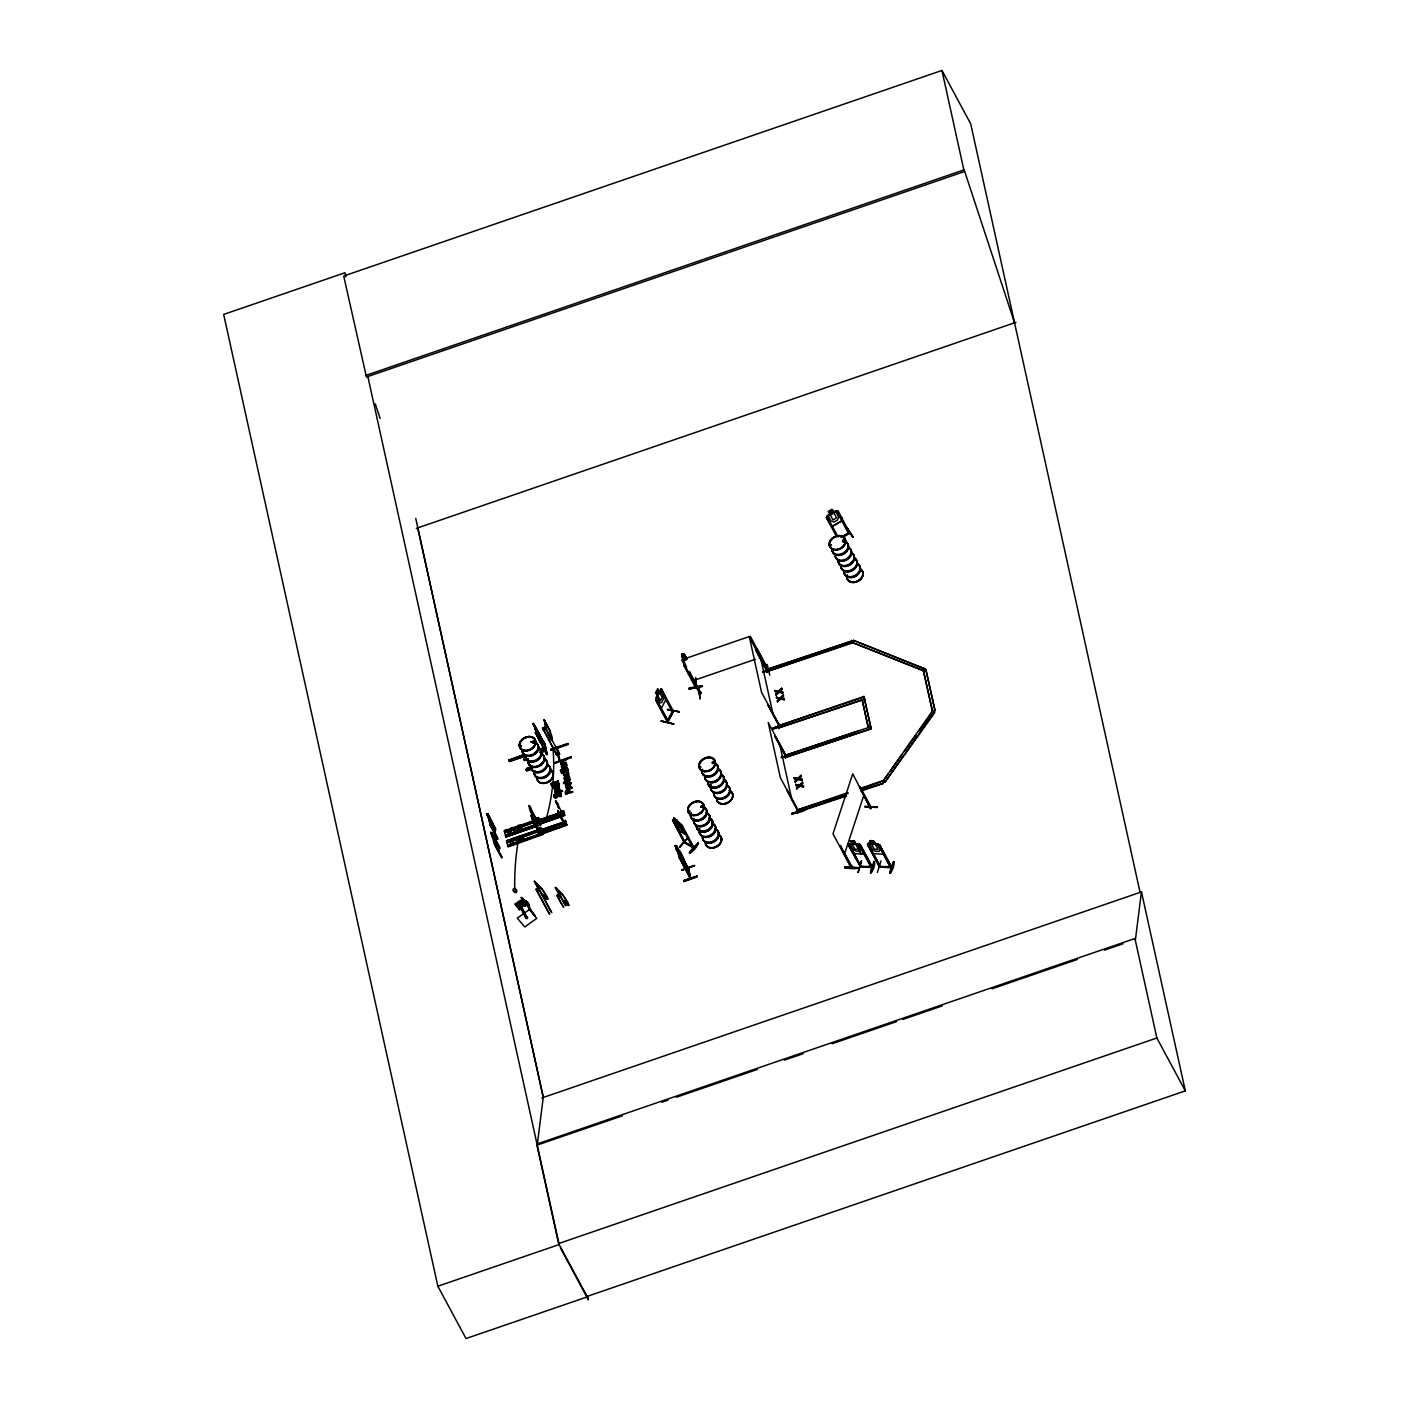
<?xml version="1.0" encoding="UTF-8"?>
<svg xmlns="http://www.w3.org/2000/svg" width="1409" height="1409" viewBox="0 0 1409 1409"><rect width="100%" height="100%" fill="white"/><g stroke="black" fill="none" stroke-linecap="round" stroke-linejoin="round"><path stroke-width="1.5" d="M682.15 657.334L682.238 653.723L682.15 657.334L686.606 667.338M682.484 654.956L682.907 657.985L682.96 655.819M696.064 686.888L683.823 664.467L683.453 659.905M700.062 693.792L683.841 664.379L683.717 654.093M684.052 660.733L684.122 657.351L685.848 660.557M684.193 666.175L684.668 665.101L684.193 666.175L695.359 687.116M684.439 655.396L686.482 659.201M689.16 688.966C729.439 680.195 662.054 694.32 702.193 686.606M695.799 678.944L695.06 686.447L695.077 685.232M695.341 679.032L694.936 685.478M695.676 677.43L695.518 686.377M696.081 679.49L695.993 686.888M766.848 669.962L766.901 671.265L767.975 669.61M778.79 725.441C781.519 725.846 777.011 724.385 779.476 725.142L779.159 724.296M756.246 649.901L767.764 671.864L749.412 637.185L761.582 692.418L779.741 725.934M687.61 867.768L688.402 868.472L687.574 867.592M690.075 877.508L678.839 856.672L690.709 877.525C687.927 880.96 687.398 855.193 689.846 877.772M655.889 699.604L657.228 695.024L655.731 692.488L657.598 688.878L659.095 691.678L660.486 690.745L663.075 695.553L663.252 699.41L661.526 702.774L659.482 702.51L655.978 692.471M684.369 841.56L694.161 847.742L693.069 847.196M685.038 841.948L685.073 843.304L672.48 819.668L685.25 843.269L684.228 841.596M562.526 814.296L557.788 804.134M569.412 776.975L567.757 779.23L564.393 779.212M837.598 512.858L838.478 511.925L837.404 512.541L848.729 533.852L849.151 532.074L850.05 533.095M567.845 769.895C563.142 771.287 563.177 777.574 567.792 773.224M851.494 866.324L851.089 867.574L833.001 833.811L852.709 773.876L870.973 808.643L871.255 807.533L870.058 807.885L870.375 806.67L869.987 807.815M851.018 867.504L840.187 845.523L851.969 866.588L851.512 865.742M851.917 866.588L851.6 867.574L850.684 866.57M870.938 806.688L870.498 808.537L859.56 786.592L870.392 808.572L871.29 807.41M870.885 806.899L870.445 806.635M681.04 857.5L684.545 864.562L682.255 857.236M488.095 816.463L488.465 815.529L489.733 821.676L492.991 827.788L490.772 820.425M492.357 835.308L492.586 834.234L499.966 848.482M676.936 847.425L675.246 845.541L683.383 862.097L677.306 849.134M566.665 779.406C561.839 773.083 567.457 784.69 565.942 776.799M622.391 1115.805L537.216 1145.077L543.24 1097.488L417.716 527.899M1014.55 322.82L964.689 171.458L366.446 377.013L343.708 276.023L941.952 70.45L970.713 123.869L1140.075 892.39L1141.449 891.774L1135.46 939.504L1134.932 938.517L536.688 1144.09L558.616 1243.566L587.306 1296.861L466.009 1338.55L437.847 1286.223L223.679 314.418L344.976 272.747L345.909 276.974M844.784 866.975C884.059 868.596 818.576 867.292 857.359 868.402M844.942 867.398C873.016 867.31 847.038 870.48 844.801 866.852M858.028 872.365L861.515 860.793L858.169 872.47M877.384 872.453L880.995 860.864M507.874 829.672C509.565 843.938 510.886 824.353 504.352 830.905L505.796 836.541L540.528 824.159L538.203 819.034M538.467 820.003L538.414 819.739M538.854 829.408C539.119 831.011 539.682 828.51 540.598 829.883M540.404 828.95L542.359 833.265L538.837 834.498M563.036 812.007L563.019 810.95L564.674 815.371L541.479 823.543L541.197 822.328L564.393 814.367M563.107 811.919L562.138 812.5M564.34 822.398L559.091 812.183L560.254 814.719M561.557 762.516L565.678 759.768L561.557 761.283L560.729 762.868M566.453 785.095C570.733 779.67 571.032 788.564 566.33 785.165M570.169 783.844C565.467 789.392 566.101 779.952 570.381 784.02M554.917 787.578C556.185 784.514 555.727 789.516 558.299 788.529A1.867 1.409 -28.3 0 0 559.179 788.001L559.25 785.835M521.242 905.917L524.923 906.093L521.577 900.192L519.71 909.985L514.761 903.979L518.653 904.173L517.649 902.324L515.941 903.521L518.459 907.167L515.941 903.521M531.14 815.371L533.113 822.292L539.806 833.195L531.14 815.371L533.377 822.187L539.541 833.3L531.404 815.265M539.559 822.116C536.917 814.384 540.193 822.786 538.132 819.069M540.475 829.408L540.651 829.883M555.428 800.523L558.739 807.85M558.316 812.2L557.612 810.281L558.281 812.588M555.798 791.4C559.69 786.469 560.782 794.852 555.692 791.488M554.336 797.054A2.307 1.761 -28.3 0 0 555.234 797.617C557.929 798.181 557.717 795.134 558.563 793.69C561.346 793.249 560.13 799.942 561.099 794.042C559.813 790.872 556.273 793.936 556.766 796.402C554.582 797.723 554.336 791.523 554.283 796.807M561.205 796.455C561.381 786.75 554.265 802.848 555.216 794.271M559.532 791.541C560.782 788.336 554.635 789.163 555.815 791.647L556.643 792.527M567.827 769.613C569.641 772.96 558.017 774.157 562.896 772.59L564.41 776.095L568.074 775.091A2.113 1.603 -28.3 0 0 568.76 773.964L568.391 772.343M519.393 905.828L526.191 918.474L527.442 918.474L520.643 905.828L522.052 900.756L519.41 909.439L521.577 900.192L524.923 906.093L520.978 905.476M517.772 828.087L519.534 829.584M519.991 838.478L522.246 837.122M522.757 837.897L521.33 839.535L519.886 838.584M549.369 817.572L549.616 818.488M551.535 827.435L551.976 828.439M553.438 827.752L552.997 826.748M554.124 794.588L554.389 797.177M521.26 746.471L520.714 745.731M520.925 746.77L521.365 745.696L520.485 746.788M533.852 741.011L532.743 742.807M534.046 742.473L534.258 741.064M530.964 767.94A8.683 6.605 -28.3 0 0 543.539 770.124A8.683 6.605 -28.3 0 0 543.821 758.535L543.592 757.69M689.688 811.073L688.948 810.95M700.572 767.482C699.903 766.337 701.664 767.606 700.15 766.936M713.465 761.582L712.426 762.674L713.676 763.167M712.584 762.921L713.077 761.776M702.105 807.058L702.017 805.684M703.214 806.388L701.154 807.339M713.659 761.776L713.201 763.572M701.629 770.406A8.683 6.605 -28.3 0 0 713.359 775.003A8.683 6.605 -28.3 0 0 714.592 762.797L714.204 761.758M830.676 546.005L830.94 544.755M831.24 545.213L831.592 545.477M830.288 545.653L830.958 544.825M842.459 540.827L843.181 542.13L844.731 540.809M844.255 541.303L844.748 540.369M844.114 541.461L844.449 540.845A8.542 6.499 -28.3 0 1 843.392 552.98A8.542 6.499 -28.3 0 1 831.838 548.453M526.191 918.474L520.661 906.533M527.442 918.474L518.723 901.549L520.432 900.351L524.447 905.529L522.44 903.31M661.596 721.003C699.621 730.144 635.477 714.856 673.15 724.032M684.334 842.811L693.739 848.095L693.369 847.214M692.383 846.932L693.756 846.985M667.426 721.919L673.432 711.263L661.314 688.754L658.954 691.66M672.974 710.735L672.392 711.721M673.379 711.51C671.529 711.862 672.463 709.308 672.516 711.932M555.146 792.527L555.533 793.654L562.508 791.259L560.218 791.294L560.113 789.727M560.218 791.294C561.381 787.543 554.089 789.146 555.093 792.087M515.676 889.607C516.346 886.261 510.674 890.153 513.721 891.016M848.359 532.584L849.433 532.514M840.187 845.523L851.723 867.363M840.292 846.545L840.609 845.541M850.032 845.787L861.005 867.222L848.764 846.122L850.032 845.787L861.251 867.169L860.6 866.465M859.93 846.65L861.181 846.316L859.93 846.65L871.22 867.627L872.4 867.697L860.177 844.696L858.486 843.674M861.005 866.57L871.924 866.412M860.054 846.263L871.484 867.081M871.202 867.592L871.079 866.324M874.126 861.392C864.703 884.993 877.014 866.482 874.196 861.427M870.709 873.069L874.408 861.762M786.645 756.915L768.204 722.482L780.375 777.715L798.516 811.478L797.335 809.77L798.445 810.492M844.273 854.752L863.981 794.799M848.923 843.163L847.919 844.114L858.504 843.639L860.3 844.66L872.576 867.257L860.159 866.658M855.598 843.604L858.116 844.572L860.705 849.38L859.754 851.335L855.932 851.124L852.762 848.958L850.173 844.15L851.758 843.41L850.191 840.733L854.312 840.962L861.163 853.872M854.435 853.678L851.688 850.913L854.435 853.678L864.14 854.03L863.981 851.688M864.122 854.065L863.876 851.547M879.568 844.784L891.844 867.768L879.445 867.116L868.296 845.787L869.423 845.858L880.643 867.239L879.128 865.883L880.29 866.024M880.431 867.222L869.423 845.858M870.938 843.533L868.279 843.375L879.692 844.766L891.738 867.257M874.954 843.815C875.605 839.658 865.936 839.447 871.114 843.621M871.044 851.124L873.827 853.766L883.513 854.153L883.373 851.793M879.304 846.774L880.572 846.457L879.304 846.774L890.699 867.31M879.146 866.412L880.414 866.024M880.414 866.641L891.545 866.57L891.65 867.803M891.14 867.063L890.03 866.94L891.404 866.57M667.373 721.919L656.171 701.118L656.682 700.132L668.412 721.285C667.197 719.4 667.32 722.676 667.584 720.175M699.657 693.034L700.678 692.171L701.224 693.334L689.723 672.093L688.649 672.868L689.723 672.093M767.518 670.825L767.236 672.023L756.017 650.993L757.144 648.933L768.521 670.314L750.293 636.216L681.727 659.782L699.938 693.88M524.782 901.795L523.179 900.351L535.332 916.273L523.091 900.087M526.068 901.707C523.426 896.705 536.16 914.582 523.303 899.999C532.866 903.926 525.222 904.138 535.015 916.484M538.115 819.21L536.635 819.862L537.357 823.437L532.091 814.067L537.622 823.349L536.917 819.686M682.872 829.02L682.396 830.165L676.778 825.48L673.907 818.153M829.654 514.162L826.308 517.438L836.241 536.054M567.034 770.107L563.441 771.656L563.23 773.506L562.191 769.42L567.281 767.658L567.668 768.786L562.455 770.635M656.066 697.578L661.455 688.772M672.111 711.844L667.021 721.161L667.778 722.253L656.576 701.206L657.087 700.22M672.991 712.267L661.702 690.357L672.886 712.461L664.255 697.068M661.314 688.754L665.911 699.498L661.561 707.952L659.482 706.49L655.837 699.498M667.655 709.379L679.437 711.844L667.602 709.379M673.396 711.422L667.972 722.042M679.367 711.827L667.355 709.819M517.896 828.298L519.622 826.977L520.449 828.897M520.52 828.369L519.886 829.425L517.843 829.003M522.686 838.214L521.207 839.306M549.44 817.713L550.426 816.991M551.148 818.118L550.813 816.885M564.146 773.136L563.547 775.337M563.547 773.611C564.533 776.412 568.849 774.58 567.845 771.621L568.285 772.255M520.766 746.541L521.594 746.277M532.532 741.803L534.434 740.923M712.338 762.181L712.39 763.519M690.005 811.197L688.772 811.232M565.608 821.958L564.076 821.799L564.516 824.212L561.011 817.96L564.692 824.159L564.304 822.204M560.06 796.842C560.289 789.956 558.44 798.198 555.463 798.058A2.307 1.761 -28.3 0 1 554.582 797.494L554.16 796.737M766.901 670.138L767.676 670.895M766.848 669.504L768.134 669.064M519.41 909.439L522.95 903.979L521.577 900.192M504.968 832.878L504.475 831.204L539.312 818.876L504.352 830.905M505.778 836.224L505.532 835.22L540.316 822.997L540.721 824.776L505.972 837.052L505.567 836.065L540.492 823.772M539.312 819.14L539.7 820.531M521.154 826.625L539.559 819.932L504.704 832.208M540.721 820.337L563.829 811.866C564.833 810.492 559.496 810.439 561.275 812.377M540.334 823.103L507.575 834.515M540.528 824.212L538.485 817.555L534.962 818.805L535.631 820.302M563.177 810.545L564.481 814.895L541.355 822.997M541.884 830.447L541.461 828.686L506.712 840.944L506.976 842.054M541.461 828.879L540.651 827.418L537.216 829.056L540.651 827.418M542.993 830.623L542.712 829.425L545.036 828.668M542.465 833.018L507.645 845.189L508.138 846.897L542.87 834.515L542.483 832.86M566.735 824.881L543.539 833.071L542.571 829.302L565.89 821.271L542.659 829.496M563.829 812.13L540.651 820.056M564.533 814.966L541.32 822.803M565.89 821.253L566.647 824.758L543.381 832.754L566.735 824.741L566.101 823.578L563.741 824.406L564.287 825.586L563.477 822.152M566.066 822.116L542.817 830.165L566.048 821.923M566.577 824.106L543.328 832.261L543.663 833.406L566.823 825.146L566.577 824.212M864.809 806.934L877.367 807.498M765.827 669.803L851.899 641.007L765.827 669.803L766.267 671.829L851.987 642.363L853.449 640.338L925.167 668.993L853.449 640.338M853.801 640.989L852.339 643.015L766.267 671.829M918.633 731.394L934.836 710.242L932.335 711.105L882.827 781.396L884.922 782.224L934.766 712.567L932.335 711.105L923.353 670.367L924.815 668.324M887.952 774.263L882.827 781.396L883.284 783.422L860.829 791.136M890.506 770.688L902.007 754.608M904.56 751.032L916.061 734.97M884.922 782.224L934.414 711.915L932.335 711.105M679.068 851.018C681.674 850.913 688.772 871.96 685.461 867.609M679.402 850.701L679.737 853.22M535.015 725.987C549.07 748.672 538.837 750.803 535.244 725.705M779.001 725.336L779.195 726.322L779.159 724.473M688.719 869.177L676.426 845.787L678.627 855.844L690.78 878.494L688.525 868.243L690.251 878.652L678.839 856.672M518.054 827.981L520.08 827.277M551.729 827.365L552.839 826.836M568.443 776.341C569.236 782.365 566.101 773.559 564.252 778.208C564.128 782.013 571.138 779.582 569.359 776.5M684.281 842.864L673.308 821.447L685.567 842.917M674.189 821.94L673.009 821.782M681.903 826.326L693.844 848.148L681.903 826.326L682.467 827.171M679.402 847.091L688.437 837.14L679.666 846.95M679.772 847.267L688.49 837.14M698.159 842.635C697.684 850.332 678.469 861.692 698.23 842.705M689.706 852.921L698.494 843.093L690.128 853.185M534.627 742.226L533.571 742.86M842.564 540.633L843.639 540.193M842.987 540.492L843.022 541.408M713.94 762.674L712.443 762.498M702.457 806.758L702.633 805.737M701.277 806.97L703.355 806.459L702.034 805.596M675.193 820.848L673.766 818.013L680.283 824.212L692.876 847.76M673.801 822.116L683.259 827.576M675.052 820.69L673.115 819.404L681.938 825.163M678.698 829.742C669.909 820.232 688.473 840.592 685.549 831.979M685.567 832.173L686.095 834.04L678.574 829.883M561.892 765.334L565.872 763.96A2.149 1.638 -28.3 0 1 566.735 764.682L566.33 767.429L562.719 768.433A2.166 1.656 -28.3 0 1 561.839 767.711L561.434 766.496M565.925 783.598L569.888 782.242A2.149 1.638 -28.3 0 1 570.751 782.946M538.942 829.584L539.048 830.341M778.684 691.132L781.748 688.226L778.93 691.555L774.968 690.569L778.93 691.555M782.946 692.981L778.93 691.96L775.901 694.813L779.159 692.4L782.946 692.981L782.541 691.749L779.512 691.326L782.541 691.749M780.163 697.842L783.245 694.954L780.41 698.283L776.447 697.279L780.41 698.283M784.426 699.692L780.41 698.688L777.381 701.541L780.639 699.128L784.426 699.692L784.02 698.477L780.991 698.054L784.02 698.477M797.899 778.296L800.964 775.39L798.128 778.737L794.183 777.733L798.128 778.737M802.144 780.146L798.128 779.142L795.116 781.995L798.375 779.564L802.144 780.146L801.739 778.913L798.727 778.49L801.739 778.913M799.379 785.024L802.443 782.118L799.607 785.447L795.662 784.461L799.607 785.447M803.623 786.856L799.607 785.852L796.596 788.705L799.854 786.292L803.623 786.856L803.218 785.641L800.206 785.218L803.218 785.641M775.725 693.985C781.537 689.899 774.686 693.563 776.13 695.253M779.512 691.326L781.942 689.054L779.758 691.766M777.609 701.981L777.204 700.713L779.811 698.917M780.991 698.054L783.422 695.782L781.238 698.477M794.923 781.167C800.752 777.063 793.901 780.745 795.345 782.418M798.727 778.49L801.157 776.236L798.956 778.93M796.402 787.878C802.232 783.791 795.38 787.455 796.825 789.146M800.206 785.218L802.637 782.946L800.435 785.658M767.042 670.878L767.236 672.023L766.883 671.16M785.429 755.418L786.152 756.404L774.598 735.357L786.609 757.109M797.811 810.474L798.604 811.32L787.015 789.498M868.42 843.357L867.31 844.22L879.621 866.694M849.838 533.271L837.95 510.586L833.476 512.083L832.085 509.512L828.263 511.59L829.883 514.267L828.404 516.258L830.993 521.066L834.058 521.999L837.686 519.903L838.531 516.716L835.942 511.907L833.529 512.172L832.226 509.442M534.363 881.418C554.935 900.104 548.788 909.65 534.363 881.418L542.007 888.815L547.643 899.277M549.14 913.666L535.913 889.326L538.115 887.547L538.854 888.269M536.072 889.361L539.753 887.934L538.59 888.198L551.835 912.627M549.774 914.282L536.706 889.977L539.647 887.723M555.357 887.6C575.929 906.304 569.782 915.832 555.357 887.6L563.001 894.997L568.637 905.476M559.796 894.592L559.109 893.746L556.907 895.508L563.107 906.78M559.126 893.905L557.066 895.56L563.741 907.396M565.802 905.74L559.584 894.38L560.43 893.711L559.919 894.803M557.647 896.23L560.641 893.922M559.708 894.609L560.588 895.825L558.387 897.603L557.647 896.881M859.631 865.901L860.917 865.848M872.277 867.68L859.508 866.288L872.347 867.187M553.085 828.016L551.905 828.298M843.093 540.175L843.022 541.584L844.044 541.25M700.343 766.443L700.026 767.271M713.694 763.185L714.416 762.692A8.542 6.499 -28.3 0 1 713.13 774.58A8.542 6.499 -28.3 0 1 701.576 770.054M701.876 805.613L701.277 805.948A8.542 6.499 -28.3 0 1 706.279 813.257A8.542 6.499 -28.3 0 1 697.032 820.02A8.542 6.499 -28.3 0 1 690.322 814.015M701.594 806.212L702.545 806.001M521.348 897.374L524.941 901.954M523.549 901.179L522.616 898.255L525.504 902.535M516.328 905.828L521.436 902.2M517.473 905.318L519.164 904.102L517.649 902.324M520.256 903.328L521.946 902.13M517.843 907.607L520.168 905.952L519.164 904.102M521.242 905.194L522.95 903.979M531.968 911.412L533.377 913.666M683.524 653.987L683.524 656.524L682.132 653.952M698.265 688.085L700.22 699.075L698.565 688.49M493.714 830.764L494.999 832.226L493.22 824.247L487.919 813.733L489.258 821.87L497.729 838.02M491.706 832.789L495.774 839.447M828.51 511.696L832.138 509.6M836.136 510.674L826.995 515.694M828.087 518.318L826.836 518.618L827.911 518.001L838.144 537.04M830.024 524.342L832.613 526.209L841.719 520.837L841.525 517.561M832.613 526.209L841.772 520.925L841.737 517.596M842.705 536.195L848.605 532.989M841.05 537.569L848.447 533.307M843.005 536.741L849.803 532.761M843.181 537.04L849.926 533.166M852.727 537.269L847.038 528.023L853.326 537.023M871.167 843.498L869.564 844.238L872.153 849.046L875.324 851.212L879.163 851.423L880.097 849.468L877.508 844.66L874.989 843.692M843.075 540.193L844.044 539.964M534.046 742.455L533.007 742.79M689.371 810.386L689.3 811.267M555.569 785.958L554.213 788.23M567.316 779.177C569.324 779.054 567.387 774.175 568.426 776.429M562.702 761.036L561.328 762.093L562.438 763.625L566.4 763.009L561.293 764.752L566.4 763.009M849.011 533.747L848.13 532.778M568.303 781.22L569.095 779.353M529.132 805.508L536.547 819.95M555.868 800.647L555.991 801.985M557.418 804.821L555.956 802.408M558.07 804.874L557.506 803.5M535.05 819.21L538.485 817.555M511.432 833.987L510.234 828.827C516.768 822.275 515.447 841.86 513.757 827.594M518.107 831.645L516.892 826.484C523.426 819.932 522.105 839.517 520.414 825.251M530.964 809.206L536.864 820.108M516.98 827.47L504.704 831.803M521.083 826.132L539.488 819.633M541.32 823.067L540.404 819.457L542.852 818.805M545.142 821.5L544.332 818.065L546.674 817.238A225.158 211.649 5.4 0 0 552.909 747.193M549.58 819.95L548.77 816.498L551.218 815.864M508.878 830.958L517.068 828.069M507.011 832.191L517.209 828.474M521.312 827.136L535.614 821.975M540.404 819.457L540.809 820.795L563.987 812.535L563.67 811.461M559.426 814.737L560.905 817.713M537.956 818.259L539.7 822.715L536.177 823.966L539.594 822.31M561.627 814.825L564.093 813.521L562.825 811.02M543.134 821.658L564.375 814.155M536.67 824.652L540.193 823.402L539.171 819.052M564.674 815.335L541.496 823.525M540.563 824.106L505.813 836.347M505.972 836.999L540.721 824.776M541.391 828.774L542.606 833.934L507.98 846.386L506.518 840.768L510.199 839.782M512.4 838.69L513.757 844.114L512.4 838.69L516.081 837.721M522.739 835.361L519.058 836.347A653.547 367.819 32.4 0 0 514.69 888.656M541.479 828.721L506.518 840.768M565.344 820.408L563.054 821.5L565.344 820.408L566.154 822.38M506.905 841.754L541.655 829.496M547.308 831.363L546.498 827.928L548.946 827.277M553.402 825.709L550.937 826.361L551.747 829.795M509.019 841.543L541.725 829.795L507.117 842.652M509.177 842.036L539.823 831.116M544.913 829.954L564.216 823.067M541.725 831.979L540.123 828.122L540.598 829.795M566.066 823.455L564.991 820.866M542.729 834.128L541.866 832.56L538.344 833.811L541.778 832.173M563.811 824.67L566.154 823.842L565.203 820.795L564.674 821.694M509.776 844.66L538.397 834.568M538.555 834.973L507.733 845.911L542.659 833.582M678.134 850.49L681.199 858.979M679.349 850.543L681.604 860.758L680.054 854.136M684.598 861.234L676.373 845.629M756.069 649.708L757.232 649.302M699.551 692.559L700.59 692.259L699.921 693.792L701.136 692.981M773.453 668.13L762.445 671.97L773.611 668.377M762.604 672.216L769.966 669.645M769.772 675.158L767.165 664.396M767.764 704.359L779.723 726.181M488.676 816.463L488.025 815.688L495.845 829.778M490.772 825.639L490.121 824.864L497.941 838.954M772.872 728.171L785.694 723.645M785.923 724.015L772.837 728.066M780.41 726.022L773.171 729.017L780.551 726.498M774.598 735.357L775.267 736.132M494.242 843.568L502.062 857.658M781.255 757.267L792.369 753.287L781.713 757.619M781.414 757.514L792.492 753.85M791.682 813.469L804.521 808.977M791.964 814.261C817.889 803.94 799.326 814.701 791.629 813.363M365.618 375.498L963.862 169.925L964.689 171.458M416.307 528.375L1015.959 322.326M538.397 733.983L533.042 723.469L544.984 744.163L547.273 754.519L545.653 752.952L547.273 754.519M544.103 719.893C558.933 744.745 550.443 749.518 544.103 719.893L549.739 730.355L552.029 740.711M533.271 724.473L545.23 745.308L540.44 737.788M534.856 729.017L534.117 725.617L540.44 739.285L538.256 732.363M546.216 729.422L543.539 730.338L542.571 727.977L545.248 727.044L545.987 728.418M542.712 728.066L556.907 755.189L542.571 727.977L545.213 727.203L559.584 754.273L556.907 755.189L555.991 752.882L558.668 751.948L559.584 754.273M542.8 728.981L546.745 727.942L545.723 728.294M536.107 731.641L534.997 728.858M535.085 732.557L547.132 754.396L535.631 732.363M546.393 730.249L544.367 719.805M692.999 680.706L755.33 659.289M537.357 735.956L536.759 733.913M533.042 723.469L544.984 744.163M545.001 744.868L546.78 752.934M524.588 754.713L508.702 760.191L524.483 754.238M538.344 749.377L544.314 747.404L545.829 750.521L540.105 752.494L545.794 750.451M544.49 747.633C542.042 759.222 543.627 741.715 545.864 750.662M538.467 749.958L544.42 747.915M543.258 748.989L544.684 748.496M523.179 756.14L509.406 761.494L525.275 756.034L509.389 761.424L508.579 759.61M541.021 750.011L545.001 748.637M541.655 750.821L545.494 749.588M539.876 752.054L545.6 750.081M550.813 749.94L568.074 743.899L550.69 749.359L551.06 750.363L568.197 744.48L567.845 743.476L550.708 749.429L551.06 750.363M546.322 752.776L545.353 751.86L546.305 753.621M528.551 759.292L524.412 760.631L523.62 758.817L524.307 760.138L528.128 758.817M556.203 753.885L558.88 752.97L558.668 751.948M525.892 769.173C527.318 773.435 524.483 766.232 529.995 767.764M526.015 769.754L531.739 767.782M526.596 770.494L532.761 768.363M526.702 770.987L532.443 769.103M570.98 757.144L553.737 763.167L570.768 756.774M565.837 760.473L565.449 759.345L561.328 760.842L560.852 763.167M553.614 762.586L553.966 763.608L571.121 757.707L570.751 756.703L571.121 757.707M560.905 763.625L561.293 764.752M562.209 763.185L566.242 762.304M560.43 769.966C563.072 769.878 559.144 769.86 560.835 771.181L561.328 769.666M567.034 769.701L567.07 770.829L563.688 772.097L562.332 770.107L567.281 767.658M568.056 770.054L567.122 769.825M561.275 772.414C565.203 771.885 559.954 772.202 561.663 773.541M566.682 776.341L564.34 777.116L564.41 779.336M567.686 775.566L569.465 776.535M567.933 776.042L569.271 776.2M550.972 783.369L558.07 780.938L558.457 782.065C556.731 784.566 549.422 782.876 551.359 784.496M551.218 783.809L558.316 781.361M551.13 784.056L558.228 781.625M558.845 783.774L551.518 785.782L558.457 782.647L551.747 786.222L558.845 783.774L558.457 782.647M566.031 782.735L565.414 783.439L565.361 780.339M569.694 778.842L570.134 779.635M565.59 780.78L564.639 780.586M569.888 779.212L569.254 781.608L563.847 783.492L563.459 782.365L564.921 781.854L565.308 782.981M565.643 781.608L569.218 779.653M554.97 787.983C563.019 780.181 552.258 784.267 554.442 788.917M565.168 782.294L563.847 783.492M565.89 782.77L570.011 779.564M559.479 786.275L558.827 784.32M554.213 788.476L555.586 789.11L554.952 788.071M488.553 816.427L492.903 827.365L486.651 813.697L495.193 829.003M487.778 813.786L495.633 828.844M567.422 788.864L566.277 787.737A1.779 1.356 -28.3 0 1 566.136 787.208L570.346 785.711L570.751 782.946M566.136 787.208L566.735 786.698A2.166 1.656 -28.3 0 1 565.872 785.993L565.467 784.76M556.396 792.087L559.285 791.101M559.989 790.854L562.367 790.572M567.598 788.018L571.526 786.944L571.913 788.071L566.823 789.815L571.913 788.071M567.034 786.927L568.144 788.617L571.772 787.384M555.305 793.214L562.508 791.259M554.353 795.028L555.445 794.711M851.547 640.355L851.987 642.363L923.353 670.367L925.854 669.504L935.189 710.893M566.4 793.073L569.359 792.562L566.647 793.496L566.559 791.84L568.091 790.96L569.359 792.562M572.653 791.435L565.802 794.06L572.811 792.157M926.206 670.156L923.705 671.019L851.987 642.363M559.831 796.402L560.958 796.015M778.631 727.925L864.703 699.128L778.631 727.925L778.191 725.899L863.911 696.451L871.238 728.752L785.165 757.549L784.725 755.541L870.78 726.745M778.191 725.899L864.263 697.103M494.894 839.13L497.078 846.052L492.586 834.692L497.06 846.422L490.772 832.384L499.314 847.707M491.512 835.784L493.062 838.285M495.757 839.341L499.121 850.93L497.835 849.451M494.136 842.67L493.52 840.521M784.725 755.541L858.539 730.954M785.165 757.549L871.238 728.752M676.796 847.478L688.754 869.3M675.246 845.541L676.003 848.94L675.387 845.506M846.545 796.032L797.212 812.218L796.772 810.193L847.795 792.668M860.036 788.459L882.474 780.745L884.57 781.555M796.772 810.193L848.148 793.32M862.431 788.406L880.801 782.101M797.212 812.218L846.193 795.38M862.519 789.78L883.284 783.422M681.745 856.267C676.76 843.744 686.976 869.494 682.308 862.607M679.032 857.623L679.279 856.531M681.762 870.251L694.637 865.813M681.85 870.427L694.549 865.425L681.692 869.846M683.929 880.449C724.191 866.975 657.246 891.052 697.085 876.891M541.831 1097.963L1141.484 891.915L1185.321 1090.865L587.077 1296.439M661.86 1102.243L668.077 1100.112M676.39 1097.241L757.408 1069.413M784.408 1060.132L803.095 1053.703M832.191 1043.717L896.582 1021.595M902.817 1019.447L942.269 1005.885M992.13 988.748L1077.304 959.494M1104.304 950.212L1122.991 943.783M558.616 1243.566L1156.859 1037.993L1185.321 1090.865M437.847 1286.223L559.144 1244.552M1140.075 892.39L1141.484 891.915M684.492 842.318L692.788 846.65M847.056 528.005L852.797 537.252M549.316 817.995L550.989 818.312L550.602 816.833M687.539 671.371L689.036 672.621M688.931 672.815L687.522 671.23M688.948 688.032L701.999 685.637M557.031 802.337L557.7 803.429M558.721 808.114L557.788 806.371M532.373 813.979C529.062 812.746 527.988 800.136 531.228 809.118M843.885 540.387L844.854 540.616M534.152 740.852L532.69 741.539A8.542 6.499 -28.3 0 1 534.698 741.856M533.606 743.019L532.496 741.997M702.034 807.287L701.647 807.11A8.542 6.499 -28.3 0 1 706.596 814.842A8.542 6.499 -28.3 0 1 696.169 820.954A8.542 6.499 -28.3 0 1 691.308 813.152M526.49 917.365L527.741 917.382M848.764 846.122L849.909 846.175M851.969 866.376L850.719 866.694M869.74 841.05L873.562 841.243M850.155 840.856L854.259 841.085L861.146 853.907M877.895 843.762L875.077 843.621L873.703 841.05M856.056 844.467L852.234 844.255L854.823 849.063L858.645 849.275M868.173 846.193L869.3 846.245M778.103 691.766L775.144 691.361L778.332 692.206M779.582 698.477L776.852 698.512L776.447 697.279M797.318 778.93L794.341 778.525L797.547 779.371M798.797 785.658L795.838 785.236L799.026 786.081M557.207 787.437L558.563 786.328M520.854 905.247L524.923 906.093M658.972 691.449L657.721 688.895M665.911 699.498L664.978 695.782M520.943 839.535L520.115 837.633L522.528 837.281M701.841 807.287L700.854 807.04M891.721 867.31L878.917 866.412M688.49 868.138L688.085 867.38M688.226 869.318L684.175 861.727M680.97 858.803L679.525 852.234M569.306 790.502L566.383 790.836L565.731 793.126M877.825 843.973L879.533 844.907M561.715 763.872L560.817 763.009M673.661 818.118L676.813 819.95M677.024 820.848L674.664 818.893M673.15 820.901L682.608 826.378M523.602 899.787L526.367 901.478M558.492 786.222C554.353 783.615 558.757 790.731 558.457 786.028M562.438 763.625L561.346 762.322M681.075 857.465L681.903 858.028L679.948 852.797L684.439 864.104L677.553 851.441M562.438 767.095L565.802 766.32L565.15 764.611L562.314 766.901L566.083 767.007L566.858 765.052A2.149 1.638 -28.3 0 0 566.101 764.4L562.121 765.774A2.149 1.638 -28.3 0 0 561.68 766.936L561.715 767.341A2.166 1.656 -28.3 0 0 562.49 767.993C569.359 768.68 564.252 761.811 562.543 767.324M659.535 706.349L661.561 707.776M566.999 788.635L566.506 788.177A1.779 1.356 -28.3 0 1 566.365 787.631M535.226 916.29L533.412 914.177M561.346 763.66L560.606 762.745M555.604 792.598C552.487 790.097 558.986 786.874 560.236 789.815M563.53 775.232L567.845 774.651A2.113 1.603 -28.3 0 0 568.514 773.523L568.232 772.062M797.476 810.703L798.075 811.637L786.557 789.656M693.985 847.654L681.85 825.128L676.567 819.985M564.269 900.844L568.866 905.3M538.854 888.92L539.594 889.643L537.393 891.404L536.635 890.682L537.41 891.298M543.275 894.662L547.872 899.101M871.255 807.533L859.983 786.609M522.422 837.069L522.88 838.108M557.207 787.737L556.52 786.521M532.197 813.979L529.168 805.719M569.007 791.4L566.682 790.96L566.647 793.496M522.017 898.572L523.708 900.545M521.048 897.603L523.391 900.774M541.074 742.86L542.218 744.375M522.986 900.95L524.87 903.169L522.739 899.453M569.359 790.343L570.134 792.298M890.576 867.715L879.427 846.386M923.353 670.367L932.688 711.756M826.396 517.297L830.148 524.254M847.971 843.991L860.318 866.605M767.975 705.293L779.159 726.146M774.809 736.291L786.116 757.32M684.034 653.617L686.976 658.901M684.052 653.776L686.94 659.113M685.884 658.76L682.079 653.741M656.682 700.132L667.831 721.161M678.574 851.688L679.508 854.576M676.267 848.729L677.518 851.476L676.021 848.923M683.893 880.343L684.228 881.294M557.348 748.214L559.901 760.437M567.845 771.621L567.122 772.414M563.406 770.829L563.441 771.656M562.191 769.42L567.668 768.786M561.733 770.882L560.835 771.181M565.784 782.294L566.136 783.21M546.023 751.684L546.956 753.392M545.353 751.86L546.34 753.604M555.586 789.11L554.723 789.41M551.359 785.095L551.747 786.222M561.575 814.561L562.121 815.723L561.31 812.288M557.858 810.562L559.056 812.394M558.404 812.852L559.602 814.684M563.001 821.236L564.128 825.128M551.941 819.122L551.13 815.67M554.107 828.968L553.297 825.533M546.78 817.414L547.485 820.672M549.669 830.535L548.858 827.101M543.575 822.063L542.764 818.629M538.256 818.153L539.488 820.443M545.741 831.909L544.931 828.474M534.962 818.805L536.494 823.596M536.072 823.561L536.899 825.322M537.128 828.651L537.815 830.148M538.238 833.406L539.066 835.167L537.868 830.024M555.586 887.423L565.15 905.124M523.796 840.257L522.58 835.097M519.216 836.611L520.273 841.49M517.138 842.6L515.923 837.439M534.575 881.241L537.393 886.472M538.115 887.547L538.819 889.026M539.136 889.59L551.201 912.01M511.256 844.678L510.04 839.517M486.651 813.697L495.404 829.936M490.121 824.864L497.5 839.112M491.9 832.49L499.755 847.549M490.772 832.384L495.968 843.991L492.692 836.03M496.444 842.917L499.526 848.623M494.136 842.6L501.851 856.725M494.453 844.502L501.622 857.817M518.723 901.549L519.727 903.398M536.688 1144.09L537.216 1145.077M560.412 1247.881L588.346 1299.767L587.571 1296.262M555.956 787.138L558.07 788.107A1.867 1.409 -28.3 0 0 558.95 787.561L559.408 786.292M568.76 790.96L569.13 792.14M538.819 732.662L540.457 736.396M560.412 816.815L559.866 815.424M791.876 813.874L804.838 809.876M554.741 787.543L555.181 788.512M567.404 788.018L567.034 787.103M702.158 685.972L689.142 688.455M375.322 403.978L380.113 418.491M569.993 791.682C568.989 787.296 563.089 791.435 566.031 794.5M541.866 832.56L540.44 827.999L540.809 829.584M1134.932 938.517L1156.859 1037.993M941.952 70.45L963.862 169.925M925.854 669.504L934.836 710.242M863.911 696.451L870.885 728.101M882.474 780.745L882.932 782.752M781.748 688.226L782.171 689.494M783.245 694.954L783.651 696.222M800.964 775.39L801.386 776.658M802.443 782.118L802.866 783.386M774.968 690.569L775.373 691.784M794.183 777.733L794.588 778.966M795.662 784.461L796.067 785.676M766.179 670.455L766.619 672.48M778.543 726.568L778.983 728.576M785.077 756.193L785.518 758.201M797.124 810.862L797.564 812.87M760.666 658.109L772.854 713.341M779.476 743.406L791.647 798.656M679.895 853.942L680.6 857.112M676.285 847.549L676.725 849.592M566.453 775.901L567.087 778.754M566.436 788.688L566.823 789.815M557.083 750.574L559.426 761.159L557.788 754.343M558.07 780.938L558.457 782.065M545.248 727.044L545.477 728.048M544.279 744.41L545.318 749.148M545.477 749.87L546.551 754.766M538.625 734.054L539.33 737.224L536.036 729.246M534.997 727.678L535.455 729.703M533.588 723.293L533.8 724.296M491.142 822.134L491.847 825.304L488.571 817.326M491.776 832.596L493.414 840.592M486.792 813.645L487.99 817.784M490.896 832.349L492.111 836.488M415.761 518.442L543.134 1096.413M367.855 376.538L558.668 1242.439M570.892 783.334L569.694 785.588L566.506 786.257A2.166 1.656 -28.3 0 1 565.643 785.553M565.749 785.606L565.696 785.2A2.149 1.638 -28.3 0 1 566.154 784.038L570.134 782.682A2.149 1.638 -28.3 0 1 570.997 783.386M701.33 806.881L701.312 806.107A8.683 6.605 -28.3 0 1 706.596 813.592A8.683 6.605 -28.3 0 1 697.191 820.478A8.683 6.605 -28.3 0 1 690.375 814.367M534.821 741.451L534.909 742.067A8.683 6.605 -28.3 0 0 530.946 741.645M883.267 851.635L883.478 854.277M717.974 769.314A8.542 6.499 -28.3 0 1 717.692 780.709A8.542 6.499 -28.3 0 1 705.31 778.561M717.868 768.874A8.683 6.605 -28.3 0 1 716.635 781.079A8.683 6.605 -28.3 0 1 704.905 776.482M722.13 775.056A8.524 6.481 -28.3 0 1 718.361 786.662A8.524 6.481 -28.3 0 1 707.829 781.643M721.954 774.739A8.524 6.481 -28.3 0 1 718.203 786.345A8.524 6.481 -28.3 0 1 707.67 781.308M722.06 774.827A8.577 6.517 -28.3 0 1 718.273 786.521A8.577 6.517 -28.3 0 1 707.688 781.449M714.75 763.097A8.683 6.605 -28.3 0 1 713.518 775.302A8.683 6.605 -28.3 0 1 701.788 770.705M717.445 768.345A8.542 6.499 -28.3 0 1 716.23 780.357A8.542 6.499 -28.3 0 1 704.694 775.831M714.856 763.537A8.542 6.499 -28.3 0 1 717.251 772.079A8.542 6.499 -28.3 0 1 706.772 776.887A8.542 6.499 -28.3 0 1 702.563 769.191M717.709 768.574A8.683 6.605 -28.3 0 1 716.476 780.78A8.683 6.605 -28.3 0 1 704.747 776.183M728.4 786.662A8.542 6.499 -28.3 0 1 724.631 798.304A8.542 6.499 -28.3 0 1 714.081 793.249M728.312 786.24A8.683 6.605 -28.3 0 1 725.494 797.547A8.683 6.605 -28.3 0 1 713.87 794.729M729.246 790.29A8.524 6.481 -28.3 0 1 728.981 801.686A8.524 6.481 -28.3 0 1 716.617 799.537A8.577 6.517 -28.3 0 0 729.069 801.844A8.577 6.517 -28.3 0 0 729.351 790.396M722.412 775.566A8.524 6.481 -28.3 0 1 719.629 786.68A8.524 6.481 -28.3 0 1 708.216 783.915M722.289 775.249A8.577 6.517 -28.3 0 1 718.502 786.944A8.577 6.517 -28.3 0 1 707.917 781.872M725.212 780.463A8.683 6.605 -28.3 0 1 721.373 792.281A8.683 6.605 -28.3 0 1 710.664 787.155M726.304 784.795A8.542 6.499 -28.3 0 1 725.107 796.825A8.542 6.499 -28.3 0 1 713.553 792.298M725.283 780.885A8.542 6.499 -28.3 0 1 721.514 792.527A8.542 6.499 -28.3 0 1 710.964 787.49M726.568 785.024A8.683 6.605 -28.3 0 1 725.336 797.247A8.683 6.605 -28.3 0 1 713.606 792.633M723.451 779.247A8.683 6.605 -28.3 0 1 725.882 787.93A8.683 6.605 -28.3 0 1 715.244 792.827A8.683 6.605 -28.3 0 1 710.964 785.007M723.204 779.018A8.542 6.499 -28.3 0 1 725.582 787.561A8.542 6.499 -28.3 0 1 715.12 792.386A8.542 6.499 -28.3 0 1 710.911 784.69M722.183 775.091A8.56 6.517 -28.3 0 1 718.414 786.75A8.56 6.517 -28.3 0 1 707.829 781.696M708.287 814.155A8.542 6.499 -28.3 0 1 705.504 825.287A8.542 6.499 -28.3 0 1 694.056 822.521M706.613 812.834A8.683 6.605 -28.3 0 1 709.026 821.5A8.683 6.605 -28.3 0 1 698.388 826.396A8.683 6.605 -28.3 0 1 694.109 818.576M696.398 825.251A8.524 6.481 -28.3 0 0 707.917 829.778A8.524 6.481 -28.3 0 0 709.132 817.784A8.577 6.517 -28.3 0 1 708.023 829.954A8.577 6.517 -28.3 0 1 696.433 825.41M701.576 806.582A8.683 6.605 -28.3 0 1 706.525 814.508A8.683 6.605 -28.3 0 1 695.958 820.725A8.683 6.605 -28.3 0 1 691.009 812.799M706.191 812.306A8.542 6.499 -28.3 0 1 704.976 824.318A8.542 6.499 -28.3 0 1 693.439 819.791M706.455 812.535A8.683 6.605 -28.3 0 1 705.222 824.741A8.683 6.605 -28.3 0 1 693.492 820.144M717.146 830.623A8.542 6.499 -28.3 0 1 713.377 842.265A8.542 6.499 -28.3 0 1 702.827 837.21M717.058 830.2A8.683 6.605 -28.3 0 1 713.236 842.018A8.683 6.605 -28.3 0 1 702.51 836.893M717.991 834.234A8.524 6.481 -28.3 0 1 717.709 845.629A8.524 6.481 -28.3 0 1 705.363 843.48M709.59 818.629A8.524 6.481 -28.3 0 1 709.308 830.024A8.524 6.481 -28.3 0 1 696.962 827.893A8.524 6.481 -28.3 0 0 709.308 830.024A8.524 6.481 -28.3 0 0 709.59 818.664M718.097 834.339A8.577 6.517 -28.3 0 1 717.815 845.805A8.577 6.517 -28.3 0 1 705.381 843.639M709.449 818.294A8.577 6.517 -28.3 0 1 708.234 830.359A8.577 6.517 -28.3 0 1 696.645 825.815M713.958 824.424A8.683 6.605 -28.3 0 1 710.118 836.241A8.683 6.605 -28.3 0 1 699.41 831.116M715.05 828.756A8.542 6.499 -28.3 0 1 713.835 840.768A8.542 6.499 -28.3 0 1 702.298 836.241M714.028 824.846A8.542 6.499 -28.3 0 1 710.259 836.488A8.542 6.499 -28.3 0 1 699.709 831.433M716.899 829.901A8.683 6.605 -28.3 0 1 714.081 841.191A8.683 6.605 -28.3 0 1 702.457 838.39M713.799 824.124A8.683 6.605 -28.3 0 1 708.921 836.365A8.683 6.605 -28.3 0 1 699.709 828.968M711.95 822.979A8.542 6.499 -28.3 0 1 714.328 831.521A8.542 6.499 -28.3 0 1 703.866 836.347A8.542 6.499 -28.3 0 1 699.657 828.651M848.218 547.696A8.542 6.499 -28.3 0 1 847.02 559.708A8.542 6.499 -28.3 0 1 835.467 555.181M849.715 548.171A8.683 6.605 -28.3 0 1 846.897 559.461A8.683 6.605 -28.3 0 1 835.255 556.661M852.216 553.121A8.524 6.481 -28.3 0 1 848.447 564.745A8.524 6.481 -28.3 0 1 837.915 559.708M852.304 553.209A8.577 6.517 -28.3 0 1 848.535 564.886A8.577 6.517 -28.3 0 1 837.932 559.831M846.598 542.395A8.683 6.605 -28.3 0 1 843.78 553.702A8.683 6.605 -28.3 0 1 832.155 550.884M847.707 546.727A8.542 6.499 -28.3 0 1 847.425 558.14A8.542 6.499 -28.3 0 1 835.044 555.974M846.686 542.817A8.542 6.499 -28.3 0 1 842.917 554.459A8.542 6.499 -28.3 0 1 832.367 549.404M844.854 541.179A8.683 6.605 -28.3 0 1 843.621 553.402A8.683 6.605 -28.3 0 1 831.891 548.788M857.095 564.164A8.542 6.499 -28.3 0 1 855.879 576.175A8.542 6.499 -28.3 0 1 844.343 571.649M856.989 563.723A8.683 6.605 -28.3 0 1 855.756 575.929A8.683 6.605 -28.3 0 1 844.026 571.332M859.684 569.007A8.524 6.481 -28.3 0 1 862.061 577.531A8.524 6.481 -28.3 0 1 851.617 582.34A8.524 6.481 -28.3 0 1 847.408 574.661M859.508 568.672A8.524 6.481 -28.3 0 1 858.292 580.667A8.577 6.517 -28.3 0 1 846.809 576.281M846.774 576.14A8.524 6.481 -28.3 0 0 858.292 580.667A8.577 6.517 -28.3 0 0 859.596 568.76M851.106 553.085A8.524 6.481 -28.3 0 1 849.909 565.079A8.524 6.481 -28.3 0 1 838.39 560.571M850.966 552.751A8.577 6.517 -28.3 0 1 849.75 564.815A8.577 6.517 -28.3 0 1 838.179 560.254M853.872 557.946A8.683 6.605 -28.3 0 1 852.639 570.152A8.683 6.605 -28.3 0 1 840.909 565.555M858.134 564.093A8.542 6.499 -28.3 0 1 854.365 575.717A8.542 6.499 -28.3 0 1 843.815 570.68M853.977 558.387A8.542 6.499 -28.3 0 1 852.762 570.398A8.542 6.499 -28.3 0 1 841.226 565.872M856.831 563.424A8.683 6.605 -28.3 0 1 855.598 575.629A8.683 6.605 -28.3 0 1 843.868 571.032M855.298 558.563A8.683 6.605 -28.3 0 1 851.476 570.381A8.683 6.605 -28.3 0 1 840.75 565.256M855.016 558.316A8.542 6.499 -28.3 0 1 851.265 569.958A8.542 6.499 -28.3 0 1 840.697 564.903M859.719 568.972A8.577 6.517 -28.3 0 1 858.504 581.036A8.577 6.517 -28.3 0 1 846.915 576.492M565.502 784.972A2.166 1.656 -28.3 0 1 565.96 783.791M561.486 766.707A2.166 1.656 -28.3 0 1 561.944 765.527M538.344 748.602A8.542 6.499 -28.3 0 1 537.128 760.613A8.542 6.499 -28.3 0 1 525.575 756.087M538.238 748.161A8.683 6.605 -28.3 0 1 537.005 760.367A8.683 6.605 -28.3 0 1 525.275 755.77M528.164 760.93A8.577 6.517 -28.3 0 0 538.749 765.985A8.524 6.481 -28.3 0 0 542.5 754.343A8.577 6.517 -28.3 0 1 538.749 765.985A8.524 6.481 -28.3 0 1 528.234 760.966A8.524 6.481 -28.3 0 0 538.731 765.95A8.524 6.481 -28.3 0 0 542.518 754.379M542.324 754.026A8.524 6.481 -28.3 0 1 539.559 765.122A8.524 6.481 -28.3 0 1 528.128 762.357M536.706 743.3A8.683 6.605 -28.3 0 1 532.884 755.118A8.683 6.605 -28.3 0 1 522.158 749.993M531.105 741.944A8.683 6.605 -28.3 0 1 535.121 742.384M539.4 748.514A8.56 6.517 -28.3 0 1 535.614 760.173A8.56 6.517 -28.3 0 1 525.046 755.118M536.811 743.705A8.56 6.517 -28.3 0 1 533.025 755.365A8.56 6.517 -28.3 0 1 522.457 750.31M531.281 742.367A8.56 6.517 -28.3 0 1 535.244 742.807M539.665 748.778A8.683 6.605 -28.3 0 1 535.825 760.596A8.683 6.605 -28.3 0 1 525.117 755.471M536.547 743.001A8.683 6.605 -28.3 0 1 532.725 754.819A8.683 6.605 -28.3 0 1 521.999 749.694M536.265 742.754A8.542 6.499 -28.3 0 1 532.496 754.379A8.542 6.499 -28.3 0 1 521.946 749.341M547.203 765.052A8.542 6.499 -28.3 0 1 549.58 773.594A8.542 6.499 -28.3 0 1 539.119 778.42A8.542 6.499 -28.3 0 1 534.909 770.723M547.097 764.611A8.683 6.605 -28.3 0 1 545.864 776.817A8.683 6.605 -28.3 0 1 534.134 772.22M541.215 753.991A8.524 6.481 -28.3 0 1 540.017 765.985A8.524 6.481 -28.3 0 1 528.498 761.459M543.98 758.835A8.683 6.605 -28.3 0 1 542.747 771.058A8.683 6.605 -28.3 0 1 531.034 766.443M546.674 764.083A8.542 6.499 -28.3 0 1 545.459 776.112A8.542 6.499 -28.3 0 1 533.923 771.568M544.085 759.275A8.542 6.499 -28.3 0 1 542.87 771.304A8.542 6.499 -28.3 0 1 531.334 766.778M546.939 764.312A8.683 6.605 -28.3 0 1 545.706 776.535A8.683 6.605 -28.3 0 1 533.976 771.921M545.142 759.204A8.542 6.499 -28.3 0 1 542.359 770.336A8.542 6.499 -28.3 0 1 530.911 767.57M514.355 891.774C517.367 895.367 517.79 886.437 514.355 891.774M865.003 806.476L877.56 807.075L864.967 806.476M893.535 861.533C883.971 885.099 896.406 866.658 893.623 861.568M893.782 861.85L890.048 873.193L893.817 861.903M657.633 690.146L656.981 693.158L657.633 690.146M659.553 692.541L657.827 695.905L660.416 700.713L662.142 697.349L659.553 692.541M540.528 819.58L563.706 811.39L540.492 819.651M523.038 899.365L523.901 900.157L523.038 899.294M529.326 909.58L517.279 918.157L524.747 926.946L536.794 918.386L529.326 909.58M831.733 510.41L829.39 511.749L829.848 512.612L832.191 511.273L831.733 510.41M833.987 513.035L830.359 515.13L832.948 519.939L836.576 517.843L833.987 513.035M544.05 742.42L543.592 743.811L544.05 742.42M545.089 749.148L541.126 750.504L545.124 749.218M696.944 876.328L684.087 880.748L696.944 876.328M873.157 841.525L870.692 841.384L873.615 842.371L873.157 841.525M853.766 841.42L851.3 841.296L854.224 842.283L853.766 841.42M875.465 844.555L871.625 844.361L874.214 849.151L878.054 849.363L875.465 844.555M678.698 823.296L675.756 821.588L678.345 826.396L681.287 828.105L678.698 823.296M862.202 699.974L868.296 727.59L862.202 699.974M543.61 730.232L543.416 729.369L543.539 730.338M704.306 771.181A8.524 6.481 -28.3 0 0 715.067 761.494A8.577 6.517 -28.3 0 0 701.823 760.015A8.577 6.517 -28.3 0 0 704.306 771.234A8.577 6.517 -28.3 0 0 715.12 761.476A8.524 6.481 -28.3 0 0 701.858 760.032A8.524 6.481 -28.3 0 0 704.306 771.181M704.588 771.674A8.524 6.481 -28.3 0 0 715.332 761.987A8.524 6.481 -28.3 0 0 702.122 760.525A8.524 6.481 -28.3 0 0 704.588 771.674M704.412 771.41A8.577 6.517 -28.3 0 0 715.226 761.67A8.577 6.517 -28.3 0 0 701.929 760.208A8.577 6.517 -28.3 0 0 704.412 771.41M729.14 802.003A8.524 6.481 -28.3 0 0 729.422 790.625A8.577 6.517 -28.3 0 1 729.175 802.038A8.577 6.517 -28.3 0 1 716.741 799.872A8.524 6.481 -28.3 0 0 729.14 802.003M708.093 830.112A8.524 6.481 -28.3 0 0 709.308 818.118A8.577 6.517 -28.3 0 1 708.146 830.2A8.577 6.517 -28.3 0 1 696.557 825.656A8.524 6.481 -28.3 0 0 708.093 830.112A8.524 6.481 -28.3 0 0 709.326 818.153A8.577 6.517 -28.3 0 1 708.128 830.148A8.524 6.481 -28.3 0 1 696.61 825.639A8.577 6.517 -28.3 0 0 708.128 830.148M693.052 815.124A8.524 6.481 -28.3 0 0 703.813 805.437A8.524 6.481 -28.3 0 0 690.604 803.993A8.577 6.517 -28.3 0 0 693.052 815.177A8.577 6.517 -28.3 0 0 703.866 805.437A8.577 6.517 -28.3 0 0 690.569 803.975A8.524 6.481 -28.3 0 0 693.052 815.124M693.316 815.617A8.524 6.481 -28.3 0 0 704.06 805.93A8.524 6.481 -28.3 0 0 690.868 804.469A8.524 6.481 -28.3 0 0 693.316 815.617M693.14 815.371A8.577 6.517 -28.3 0 0 703.954 805.613A8.577 6.517 -28.3 0 0 690.674 804.152A8.577 6.517 -28.3 0 0 693.14 815.371M716.97 846.562A8.524 6.481 -28.3 0 0 719.735 835.467A8.577 6.517 -28.3 0 1 716.987 846.598A8.577 6.517 -28.3 0 1 705.486 843.832A8.524 6.481 -28.3 0 0 716.97 846.562M848.641 565.097A8.524 6.481 -28.3 0 0 852.41 553.49A8.577 6.517 -28.3 0 1 848.641 565.097A8.524 6.481 -28.3 0 1 838.108 560.06A8.577 6.517 -28.3 0 0 848.641 565.097M834.568 549.563A8.524 6.481 -28.3 0 0 845.33 539.876A8.577 6.517 -28.3 0 0 832.085 538.414A8.577 6.517 -28.3 0 0 834.551 549.616A8.577 6.517 -28.3 0 0 845.382 539.876A8.524 6.481 -28.3 0 0 832.12 538.414A8.524 6.481 -28.3 0 0 834.568 549.563M834.832 550.056A8.524 6.481 -28.3 0 0 845.594 540.369A8.524 6.481 -28.3 0 0 832.384 538.925A8.524 6.481 -28.3 0 0 834.832 550.056M834.656 549.809A8.577 6.517 -28.3 0 0 845.47 540.052A8.577 6.517 -28.3 0 0 832.191 538.59A8.577 6.517 -28.3 0 0 834.656 549.809M524.676 750.469A8.542 6.499 -28.3 0 0 535.438 740.747A8.542 6.499 -28.3 0 0 522.211 739.302A8.577 6.517 -28.3 0 0 524.676 750.504A8.577 6.517 -28.3 0 0 535.49 740.764A8.577 6.517 -28.3 0 0 522.193 739.302A8.542 6.499 -28.3 0 0 524.676 750.469M524.941 750.927A8.507 6.464 -28.3 0 0 535.684 741.257A8.507 6.464 -28.3 0 0 522.492 739.813A8.507 6.464 -28.3 0 0 524.941 750.927M524.764 750.698A8.577 6.517 -28.3 0 0 535.579 740.94A8.577 6.517 -28.3 0 0 522.299 739.478A8.577 6.517 -28.3 0 0 524.764 750.698M548.594 781.907A8.524 6.481 -28.3 0 0 549.792 769.913A8.577 6.517 -28.3 0 1 548.612 781.925A8.577 6.517 -28.3 0 1 537.023 777.381A8.524 6.481 -28.3 0 0 548.594 781.907M548.418 781.572A8.524 6.481 -28.3 0 0 549.616 769.578A8.577 6.517 -28.3 0 1 548.506 781.748A8.577 6.517 -28.3 0 1 536.917 777.187A8.524 6.481 -28.3 0 0 548.418 781.572M539.77 765.527A8.577 6.517 -28.3 0 0 540.986 753.463A8.56 6.517 -28.3 0 1 539.77 765.527A8.577 6.517 -28.3 0 1 528.181 760.983A8.56 6.517 -28.3 0 0 539.77 765.527"/></g></svg>
